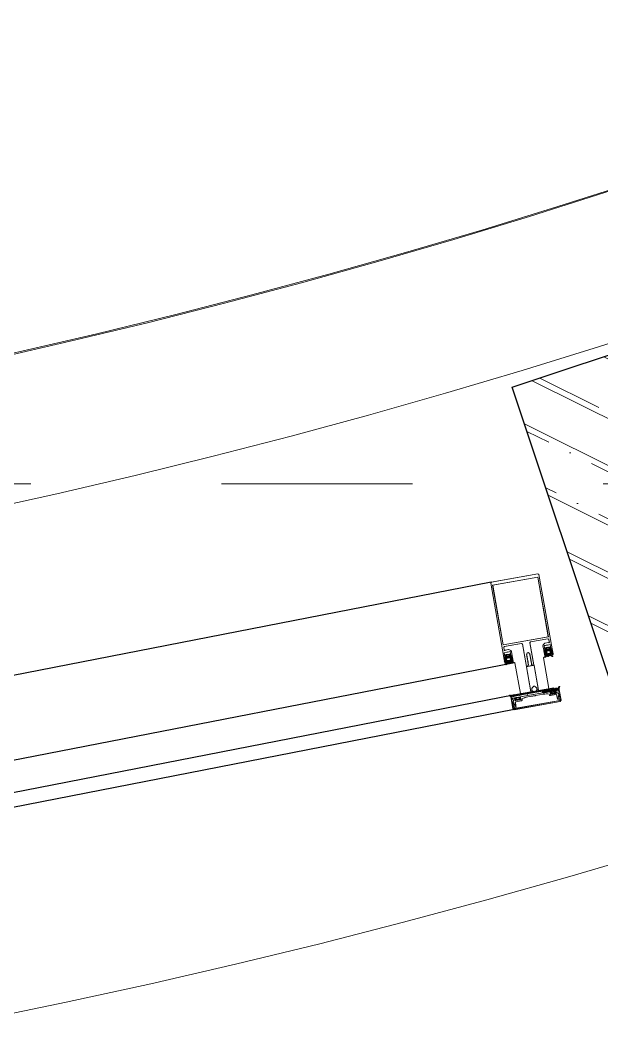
# Model space of a CAD drawing. Header units: millimetres. Extents: x -13407 to 95998, y -2719 to 109387.
# Drawn here: x 16673 to 17434, y 50562 to 51895 of the extents above; entities that cross this region are included whole.
import ezdxf

# ---------------------------------------------------------------- set-up
doc = ezdxf.new("R2010")
doc.units = ezdxf.units.MM
doc.linetypes.add('CENTER', pattern=[2, 1.25, -0.25, 0.25, -0.25])
for name, color, linetype, lineweight in [('АР_Колонны', 5, 'Continuous', 30), ('АР_Колонны Штрих', 250, 'Continuous', 5), ('АР_Оси', 193, 'Continuous', 9), ('АР_Перегородки витражные', 152, 'Continuous', 13), ('АР_Подоконники', 163, 'Continuous', 9), ('АР_Размеры', 175, 'Continuous', 9), ('АР_Сущ Несущая стена', 202, 'Continuous', 30)]:
    doc.layers.add(name, color=color, linetype=linetype, lineweight=lineweight)
doc.layers.get('АР_Размеры').off()
pattern_1 = [(335.76716334, (-69115.3163, 318510.941), (0.651582564, 1.447617495), []), (65.76716334, (-69115.3163, 318510.941), (-1.447617495, 0.651582564), [])]
pattern_2 = [(56.05056814, (-325621.266, -14412.0042), (-1.316880117, 0.886556827), []), (146.05056814, (-325621.266, -14412.0042), (-0.886556827, -1.316880117), [])]

# ---------------------------------------------------------------- blocks, each defined once
blk = doc.blocks.new('A$C22cfc1ba')
at = {"layer": 'АР_Колонны Штрих', "ltscale": 100}
h = blk.add_hatch(dxfattribs=at)
h.set_pattern_fill('ANSI35', color=253, scale=500, angle=-71.5645)
h.set_pattern_definition([(333.435457, (-261452.6, 921029.75), (55.900708, 111.803895), []), (333.435457, (-261424.65, 920945.9), (55.900708, 111.803895), [156.25, -31.25, 0, -31.25])])
h.paths.add_polyline_path([(3503.1, 104.8), (3376.6, 484.3), (2997.1, 357.8), (3123.6, -21.7)])
at = {"layer": 'АР_Колонны', "color": 253, "ltscale": 100}
blk.add_lwpolyline([(3376.6, 484.3), (3503.1, 104.8), (3123.6, -21.7), (2997.1, 357.8)], close=True, dxfattribs=at)
blk = doc.blocks.new('стойка витр.')
h = blk.add_hatch()
h.set_pattern_fill('ANSI37', color=253, scale=0.5, angle=-69.2328)
h.set_pattern_definition(pattern_1)
edge = h.paths.add_edge_path()
edge.add_line((-22.7, 14.1), (-23, 15))
edge.add_arc((-23.4, 14.9), 0.427, 20.7605, 72.3)
edge.add_arc((-23.2, 15.7), 0.427, 110.764, 252.288, ccw=False)
edge.add_line((-23.3, 16.1), (-22.3, 16.5))
edge.add_arc((-22.2, 16.3), 0.183, 20.749, 110.7854, ccw=False)
edge.add_line((-22.1, 16.4), (-22, 16.3))
edge.add_arc((-21.9, 16.3), 0.183, 200.7666, 335.778)
edge.add_line((-21.7, 16.3), (-21.1, 17.8))
edge.add_arc((-21.7, 18), 0.637, 344.3928, 381.7249)
edge.add_line((-21.1, 18.2), (-22.6, 22.1))
edge.add_arc((-23.2, 21.9), 0.637, 19.8094, 57.1415)
edge.add_line((-22.8, 22.4), (-24.3, 23.1))
edge.add_arc((-24.4, 23), 0.183, 65.7564, 200.7677)
edge.add_line((-24.5, 22.9), (-24.5, 22.8))
edge.add_arc((-24.7, 22.7), 0.183, -69.251, 20.7854, ccw=False)
edge.add_line((-24.6, 22.6), (-25.6, 22.2))
edge.add_arc((-25.8, 22.6), 0.427, 149.2464, 290.7703, ccw=False)
edge.add_arc((-26.5, 23), 0.427, 329.2344, 380.7738)
edge.add_line((-26.1, 23.2), (-26.5, 24.2))
edge.add_arc((-26.7, 24.1), 0.183, 20.749, 110.7854)
edge.add_line((-26.7, 24.3), (-33.5, 21.7))
edge.add_arc((-33.4, 21.4), 0.306, 107.612, 200.6883)
edge.add_line((-33.7, 21.3), (-33.4, 20.7))
edge.add_arc((-33.1, 20.8), 0.304, 200.7453, 225.8124)
edge.add_line((-33.3, 20.5), (-31.8, 18.9))
edge.add_arc((-32, 18.7), 0.305, -108.8628, 45.7814, ccw=False)
edge.add_arc((-28.7, 27.8), 9.95, 231.9543, 250.0412, ccw=False)
edge.add_arc((-35.1, 19.6), 0.4, 42.3093, 119.225)
edge.add_arc((-34.9, 19.6), 0.602, 134.395, 228.6478)
edge.add_arc((-28.5, 27.8), 11, 232.0873, 240.8889)
edge.add_arc((-36.9, 12.9), 6.09, 40.7589, 60.6144, ccw=False)
edge.add_arc((-32.5, 16.6), 0.305, -34.8959, 41.6027, ccw=False)
edge.add_line((-32.3, 16.5), (-32.8, 15.8))
edge.add_arc((-32.5, 15.6), 0.305, 145.1101, 256.4243)
edge.add_line((-32.6, 15.3), (-31.7, 15.1))
edge.add_arc((-31.8, 14.8), 0.305, -34.8899, 76.4243, ccw=False)
edge.add_line((-31.5, 14.6), (-32.1, 13.9))
edge.add_arc((-31.8, 13.7), 0.305, 145.1101, 256.4243)
edge.add_line((-31.9, 13.4), (-31, 13.2))
edge.add_arc((-31.1, 12.9), 0.305, -24.2247, 76.4204, ccw=False)
edge.add_line((-30.8, 12.8), (-31.6, 11.1))
edge.add_arc((-31.3, 11), 0.305, 155.7711, 290.7403)
edge.add_line((-31.2, 10.7), (-22.8, 13.9))
edge.add_arc((-22.9, 14.1), 0.183, 290.749, 380.749)
edge = h.paths.add_edge_path(flags=16)
edge.add_line((-23.1, 21), (-22.2, 18.6))
edge.add_arc((-22.7, 18.4), 0.541, -69.2328, 20.7672, ccw=False)
edge.add_line((-22.5, 17.9), (-23.4, 17.6))
edge.add_arc((-23.6, 18.1), 0.541, 200.7672, 290.7672, ccw=False)
edge.add_line((-24.1, 17.9), (-25, 20.3))
edge.add_arc((-24.5, 20.5), 0.541, 110.7672, 200.7672, ccw=False)
edge.add_line((-24.7, 21), (-23.8, 21.4))
edge.add_arc((-23.6, 20.8), 0.541, 20.7672, 110.7672, ccw=False)
edge = h.paths.add_edge_path(flags=16)
edge.add_line((-26.9, 20.3), (-25.5, 16.7))
edge.add_arc((-26, 16.5), 0.541, -69.2328, 20.7672, ccw=False)
edge.add_line((-25.8, 16), (-28.2, 15.1))
edge.add_arc((-28.4, 15.6), 0.541, 200.7672, 290.7672, ccw=False)
edge.add_line((-28.9, 15.4), (-30.3, 19))
edge.add_arc((-29.8, 19.2), 0.541, 110.7672, 200.7672, ccw=False)
edge.add_line((-30, 19.7), (-27.5, 20.6))
edge.add_arc((-27.4, 20.1), 0.541, 20.7672, 110.7672, ccw=False)
h = blk.add_hatch()
h.set_pattern_fill('ANSI37', color=253, scale=0.5, angle=-69.2328)
h.set_pattern_definition(pattern_1)
edge = h.paths.add_edge_path()
edge.add_line((-7.6, -25.6), (-7.3, -26.5))
edge.add_arc((-7.7, -26.7), 0.427, -30.7656, 20.7738, ccw=False)
edge.add_arc((-6.9, -27.1), 0.427, 149.2464, 290.7703)
edge.add_line((-6.8, -27.5), (-5.8, -27.1))
edge.add_arc((-5.8, -27), 0.183, 290.749, 380.7854)
edge.add_line((-5.7, -26.9), (-5.7, -26.8))
edge.add_arc((-5.5, -26.7), 0.183, 65.7564, 200.7677, ccw=False)
edge.add_line((-5.5, -26.5), (-4, -27.3))
edge.add_arc((-4.3, -27.8), 0.637, 19.8094, 57.1415, ccw=False)
edge.add_line((-3.7, -27.6), (-2.3, -31.5))
edge.add_arc((-2.9, -31.7), 0.637, -15.6072, 21.7249, ccw=False)
edge.add_line((-2.2, -31.9), (-2.8, -33.4))
edge.add_arc((-3, -33.4), 0.183, 200.7666, 335.778, ccw=False)
edge.add_line((-3.2, -33.4), (-3.2, -33.3))
edge.add_arc((-3.4, -33.4), 0.183, 20.749, 110.7854)
edge.add_line((-3.5, -33.2), (-4.5, -33.6))
edge.add_arc((-4.3, -34), 0.427, 110.764, 252.288)
edge.add_arc((-4.6, -34.8), 0.427, 20.7605, 72.3, ccw=False)
edge.add_line((-4.2, -34.6), (-3.8, -35.7))
edge.add_arc((-4, -35.7), 0.183, -69.251, 20.7854, ccw=False)
edge.add_line((-3.9, -35.9), (-10.6, -38.5))
edge.add_arc((-10.8, -38.2), 0.306, 200.846, 293.9223, ccw=False)
edge.add_line((-11, -38.3), (-11.3, -37.6))
edge.add_arc((-11, -37.5), 0.304, 175.722, 200.789, ccw=False)
edge.add_line((-11.3, -37.5), (-11.3, -35.2))
edge.add_arc((-11.6, -35.2), 0.305, 355.7529, 510.3972)
edge.add_arc((-3.1, -39.8), 9.95, 151.4932, 169.58)
edge.add_arc((-13.3, -38), 0.4, 282.3093, 359.225, ccw=False)
edge.add_arc((-13.2, -37.8), 0.602, 172.8865, 267.1393, ccw=False)
edge.add_arc((-2.9, -39.7), 11, 160.6454, 169.447, ccw=False)
edge.add_arc((-19.1, -34.1), 6.09, 340.92, 360.7754)
edge.add_arc((-13.3, -34), 0.305, 359.9316, 436.4302)
edge.add_line((-13.2, -33.7), (-14.1, -33.5))
edge.add_arc((-14, -33.2), 0.305, 145.1101, 256.4243, ccw=False)
edge.add_line((-14.3, -33), (-13.7, -32.3))
edge.add_arc((-14, -32.2), 0.305, 325.1101, 436.4243)
edge.add_line((-13.9, -31.9), (-14.8, -31.7))
edge.add_arc((-14.7, -31.4), 0.305, 145.1101, 256.4243, ccw=False)
edge.add_line((-15, -31.2), (-14.4, -30.5))
edge.add_arc((-14.7, -30.3), 0.305, 325.1139, 425.759)
edge.add_line((-14.6, -30), (-16.3, -29.3))
edge.add_arc((-16.2, -29), 0.305, 110.794, 245.7633, ccw=False)
edge.add_line((-16.3, -28.7), (-7.9, -25.5))
edge.add_arc((-7.8, -25.7), 0.183, 20.7854, 110.7854, ccw=False)
edge = h.paths.add_edge_path(flags=16)
edge.add_line((-3.3, -31.1), (-4.3, -28.7))
edge.add_arc((-4.8, -28.9), 0.541, 20.7672, 110.7672)
edge.add_line((-5, -28.3), (-5.9, -28.7))
edge.add_arc((-5.7, -29.2), 0.541, 110.7672, 200.7672)
edge.add_line((-6.2, -29.4), (-5.3, -31.8))
edge.add_arc((-4.8, -31.6), 0.541, 200.7672, 290.7672)
edge.add_line((-4.6, -32.1), (-3.7, -31.8))
edge.add_arc((-3.9, -31.3), 0.541, 290.7672, 380.7672)
edge = h.paths.add_edge_path(flags=16)
edge.add_line((-6.7, -33), (-8, -29.4))
edge.add_arc((-8.5, -29.6), 0.541, 20.7672, 110.7672)
edge.add_line((-8.7, -29.1), (-11.1, -30))
edge.add_arc((-10.9, -30.5), 0.541, 110.7672, 200.7672)
edge.add_line((-11.4, -30.7), (-10.1, -34.3))
edge.add_arc((-9.6, -34.1), 0.541, 200.7672, 290.7672)
edge.add_line((-9.4, -34.6), (-7, -33.7))
edge.add_arc((-7.2, -33.2), 0.541, 290.7672, 380.7672)
h = blk.add_hatch()
h.set_pattern_fill('ANSI37', color=253, scale=0.5, angle=-69.2328)
h.set_pattern_definition([(335.76716334, (-69115.9168, 318510.7132), (0.651582564, 1.447617495), []), (65.76716334, (-69115.9168, 318510.7132), (-1.447617495, 0.651582564), [])])
edge = h.paths.add_edge_path()
edge.add_arc((-61.4, -46.2), 0.549, 155.7657, 200.7672)
edge.add_line((-61.9, -46), (-61.2, -44.4))
edge.add_arc((-61, -44.5), 0.183, 20.7672, 155.7657)
edge.add_line((-60.9, -44.4), (-60.8, -44.6))
edge.add_arc((-60.6, -44.6), 0.183, 200.7672, 290.7672)
edge.add_line((-60.6, -44.7), (-59.4, -44.3))
edge.add_arc((-59.6, -43.9), 0.427, -69.2328, 72.2936)
edge.add_arc((-59.3, -43.1), 0.427, 200.7672, 252.2936)
edge.add_line((-59.7, -43.2), (-63, -34.5))
edge.add_arc((-62.7, -34.4), 0.305, 110.7672, 200.7672)
edge.add_line((-62.8, -34.1), (-60.6, -33.3))
edge.add_arc((-60.4, -33.6), 0.304, 76.4029, 110.7672)
edge.add_line((-60.4, -33.3), (-60.1, -33.6))
edge.add_arc((-108.2, -55.9), 53, 16.7114, 24.8229)
edge.add_line((-57.4, -40.6), (-57.9, -41.3))
edge.add_arc((-57.7, -41.5), 0.305, 145.1109, 256.4234)
edge.add_line((-57.7, -41.8), (-56.9, -42))
edge.add_arc((-57, -42.3), 0.305, -34.8891, 76.4234)
edge.add_line((-56.7, -42.5), (-57.2, -43.3))
edge.add_arc((-56.9, -43.5), 0.305, 145.1109, 256.4234)
edge.add_line((-57, -43.8), (-56.1, -44))
edge.add_arc((-56.2, -44.3), 0.305, -34.8891, 76.4234)
edge.add_line((-56, -44.4), (-56.5, -45.1))
edge.add_arc((-56.2, -45.3), 0.305, 145.1109, 256.4234)
edge.add_line((-56.3, -45.6), (-55.4, -45.8))
edge.add_arc((-55.5, -46.1), 0.305, -34.8891, 76.4234)
edge.add_line((-55.3, -46.3), (-55.8, -47))
edge.add_arc((-55.5, -47.2), 0.305, 145.1109, 256.4234)
edge.add_line((-55.6, -47.5), (-54.7, -47.8))
edge.add_arc((-54.8, -48.1), 0.305, -34.8891, 76.4234)
edge.add_line((-54.5, -48.3), (-55, -49))
edge.add_arc((-54.8, -49.1), 0.305, 145.1109, 256.4234)
edge.add_line((-54.8, -49.4), (-54, -49.6))
edge.add_arc((-54.1, -49.9), 0.305, -34.8891, 76.4234)
edge.add_line((-53.8, -50.1), (-54.3, -50.8))
edge.add_arc((-54.1, -51), 0.305, 145.1109, 256.4234)
edge.add_line((-54.1, -51.3), (-53.3, -51.5))
edge.add_arc((-53.4, -51.8), 0.305, -43.6751, 76.4279)
edge.add_line((-53.1, -52), (-53.8, -52.6))
edge.add_arc((-53.6, -52.8), 0.305, 136.3286, 262.7471)
edge.add_arc((-54.6, -61.1), 7.99, 59.586, 82.7471)
edge.add_arc((-50.7, -54.4), 0.305, 253.291, 419.586)
edge.add_arc((-52.6, -60.5), 6.03, 73.291, 110.7672)
edge.add_line((-54.7, -54.9), (-54.8, -54.9))
edge.add_arc((-55, -54.5), 0.427, 200.7672, 290.7672)
edge.add_line((-55.4, -54.7), (-56.7, -51.1))
edge.add_arc((-56.3, -51), 0.427, 149.2366, 200.7672)
edge.add_arc((-57, -50.5), 0.427, -30.7634, 40.0143)
edge.add_arc((-57, -50.5), 0.427, 40.0005, 110.7672)
edge.add_line((-57.2, -50.1), (-58.3, -50.6))
edge.add_arc((-58.3, -50.7), 0.183, 110.7672, 200.7672)
edge.add_line((-58.4, -50.8), (-58.4, -51))
edge.add_arc((-58.5, -51.1), 0.183, 245.7686, 380.7672)
edge.add_line((-58.6, -51.3), (-60.2, -50.6))
edge.add_arc((-60, -50.1), 0.549, 200.7672, 245.7686)
edge.add_line((-60.5, -50.3), (-61.9, -46.4))
edge = h.paths.add_edge_path(flags=16)
edge.add_arc((-59.4, -49), 0.541, 200.7672, 290.7672)
edge.add_line((-60.8, -46.8), (-59.9, -49.2))
edge.add_arc((-60.3, -46.6), 0.541, 110.7672, 200.7672)
edge.add_line((-59.3, -45.7), (-60.5, -46.1))
edge.add_arc((-59.1, -46.2), 0.541, 20.7672, 110.7672)
edge.add_line((-57.7, -48.4), (-58.6, -46))
edge.add_arc((-58.2, -48.6), 0.541, -69.2328, 20.7672)
edge.add_line((-59.2, -49.5), (-58, -49.1))
at = {"color": 253, "lineweight": 0, "ltscale": 100, "transparency": 33554687}
for points in [[(65.9, 59.3), (-26.6, 24.2), (-25.9, 22.2), (-25.3, 22), (-24.8, 22.1), (-25.2, 23.2), (-20.5, 24.9), (-19.2, 21.4), (-18.8, 21.3), (-19, 20.8), (-17.7, 17.4), (-22.4, 15.6), (-22.7, 16.5), (-23.2, 16.4), (-23.4, 15.7), (-22.8, 13.9), (-17.2, 16), (-16.2, 17), (-15.5, 19.8), (-15.4, 20.1), (-17, 24.3), (-17.4, 24.6), (-17.5, 25.4), (-13.7, 26.9), (-12.5, 26.3), (-4.3, 4.8), (-4.9, 3.6), (-32.7, -7), (-32.8, -7.4), (-32.4, -8.4), (-31.1, -9.1), (-30.3, -8.8), (-29.8, -9.1), (-28.6, -8.7), (-28.6, -8.2), (-28.2, -8.5), (-27, -8.1), (-26.9, -7.5), (-26.5, -7.9), (-25.3, -7.5), (-25.3, -6.9), (-24.8, -7.2), (-23.6, -6.8), (-23.6, -6.3), (-23.1, -6.6), (-21.9, -6.2), (-21.9, -5.6), (-21.5, -6), (-20.3, -5.6), (-20.2, -5), (-19.8, -5.3), (-18.6, -4.9), (-18.4, -4.3), (-18, -4.7), (-17.4, -4.4), (-15.1, -4.8), (-14.5, -6.4), (-15.8, -7.9), (-15.9, -8.7), (-16.3, -8.3), (-17.4, -8.8), (-17.6, -9.3), (-18, -9), (-19.1, -9.4), (-19.3, -10), (-19.7, -9.6), (-20.8, -10.1), (-20.9, -10.6), (-21.4, -10.3), (-22.5, -10.7), (-22.6, -11.2), (-23, -10.9), (-24.3, -11.3), (-24.3, -11.9), (-24.7, -11.5), (-25.8, -12), (-26, -12.5), (-26.4, -12.2), (-27.6, -12.6), (-27.6, -13.1), (-28.1, -12.8), (-29.3, -13.3), (-29.3, -13.8), (-29.9, -15.1), (-29.5, -16.2), (-29.1, -16.3), (-1.3, -5.8), (-0.1, -6.4), (8.1, -27.9), (7.6, -29.2), (3.8, -30.6), (3.2, -29.8), (3.4, -29.5), (1.7, -25.2), (1.6, -25.1), (-0.9, -23.4), (-2.3, -23.3), (-7.8, -25.4), (-7.2, -27.2), (-6.5, -27.6), (-6, -27.4), (-6.4, -26.4), (-1.7, -24.6), (-0.4, -28.2), (0, -28.3), (-0.2, -28.7), (1.1, -32.2), (-3.6, -33.9), (-3.9, -33), (-4.4, -33.2), (-4.6, -33.8), (-4, -35.7), (88.6, -0.5), (89.2, 0.7), (67.2, 58.7)], [(63.8, 56.3), (85.1, 0.2), (10.6, -28), (-10.6, 28)], [(-68.6, -58.5), (-90.2, -1.6), (-90, -1.3), (-89, -0.9), (-88.6, -1), (-87.7, -3.3), (-87.4, -3.4), (-86.7, -3.2), (-86.4, -2.8), (-87.3, -0.5), (-87.2, -0.2), (-82, 1.7), (-80.5, 1.3), (-79.7, 1.5), (-77.3, 4.2), (-77.8, 4.8), (-90.5, 0), (-91.4, -2), (-69.8, -59.1), (-67.8, -59.9), (-55.1, -55.1), (-55.2, -54.3), (-58.7, -53.8), (-59.5, -54.2), (-60.2, -55.7), (-65.4, -57.6), (-65.7, -57.4), (-66.6, -55.1), (-67, -55), (-67.7, -55.3), (-67.9, -55.6), (-67, -57.9), (-67.2, -58.3), (-68.2, -58.7)]]:
    blk.add_lwpolyline(points, close=True, dxfattribs=at)
for points in [[(-22.7, 14.1), (-23, 15, 0.228752), (-23.3, 15.3, -0.710164), (-23.3, 16.1), (-22.3, 16.5, -0.4144), (-22.1, 16.4), (-22, 16.3, 0.66825), (-21.7, 16.3), (-21.1, 17.8, 0.164348), (-21.1, 18.2), (-22.6, 22.1, 0.164348), (-22.8, 22.4), (-24.3, 23.1, 0.66825), (-24.5, 22.9), (-24.5, 22.8, -0.4144), (-24.6, 22.6), (-25.6, 22.2, -0.710164), (-26.1, 22.8, 0.228752), (-26.1, 23.2), (-26.5, 24.2, 0.4144), (-26.7, 24.3), (-33.5, 21.7, 0.430028), (-33.7, 21.3), (-33.4, 20.7, 0.109814), (-33.3, 20.5), (-31.8, 18.9, -0.800036), (-32.1, 18.4, -0.079083), (-34.8, 19.9, 0.348803), (-35.3, 20, 0.436125), (-35.3, 19.1, 0.038423), (-33.9, 18.2, -0.086853), (-32.3, 16.9, -0.346763), (-32.3, 16.5), (-32.8, 15.8, 0.527877), (-32.6, 15.3), (-31.7, 15.1, -0.527877), (-31.5, 14.6), (-32.1, 13.9, 0.527877), (-31.9, 13.4), (-31, 13.2, -0.469739), (-30.8, 12.8), (-31.6, 11.1, 0.667984), (-31.2, 10.7), (-22.8, 13.9, 0.414214)], [(-73.6, -6.3), (-74.2, -6), (-74.8, -6.2), (-74.4, -7.2), (-76.6, -8, -0.414362), (-77, -7.8), (-79.3, -1.5, -0.414326), (-78.7, -0.2), (-77.3, 0.4), (-76.9, -0.7), (-76.3, -0.4), (-76.1, 0.3), (-77.3, 3.5, 0.551224), (-77.8, 3.6), (-79.9, 1.3, -0.267349), (-80.9, 1.1), (-82.1, 1.4, 0.249629), (-82.6, 1.3), (-86.2, -1.9, 0.827043), (-85.6, -2.8), (-82.1, -1.5, -0.414326), (-80.8, -2.1), (-78.1, -9.1, 0.414326), (-76.8, -9.7), (-75.7, -9.2, -0.082799), (-71.8, -16.3), (-68.3, -25.6), (-67.9, -25.7), (-68.1, -26.1), (-64.6, -35.3, -0.082799), (-62.8, -43.1), (-63.9, -43.6, 0.414326), (-64.5, -44.9), (-61.9, -51.9, -0.414326), (-62.5, -53.2), (-66, -54.5, 0.827043), (-65.8, -55.6), (-61, -55.6, 0.249629), (-60.6, -55.4), (-59.9, -54.3, -0.267349), (-59, -53.9), (-55.9, -54.2, 0.551224), (-55.6, -53.7), (-56.8, -50.5), (-57.5, -50.1), (-58, -50.4), (-57.6, -51.4), (-59.1, -52, -0.414326), (-60.5, -51.4), (-62.8, -45.1, -0.414362), (-62.7, -44.7), (-60.5, -43.9), (-60.1, -44.8), (-59.6, -44.6), (-59.3, -43.9)], [(-74.1, 3.3, 0.57795), (-74.3, 3.8), (-75.2, 3.8, -0.615334), (-75.4, 4.3, 0.101403), (-73.8, 7.1, 0.887085), (-74.4, 7.4, -0.164997), (-77.4, 4.9), (-77.5, 4.9, 0.414304), (-77.7, 4.3), (-76.4, 0.8, 0.228696), (-76.1, 0.5, -0.319049), (-75.8, 0.1, -0.319002), (-76.1, -0.3), (-77.2, -0.7, -0.4144), (-77.5, -0.6), (-77.6, -0.4, 0.668339), (-77.9, -0.4), (-78.6, -1.9, 0.198883), (-78.6, -2.4), (-77.2, -6.2, 0.198883), (-76.9, -6.5), (-75.3, -7.3, 0.668339), (-75.1, -7), (-75.1, -6.8, -0.4144), (-75, -6.6), (-73.9, -6.1, -0.710202), (-73.4, -6.7, 0.228696), (-73.4, -7.1), (-70.1, -15.8, 0.414362), (-69.7, -16), (-67.4, -15.1, 0.151171), (-67.3, -15), (-67.3, -14.6, 0.035408), (-69.9, -7.6), (-70.8, -7.4, -0.527868), (-71, -6.9), (-70.5, -6.2, 0.527868), (-70.6, -5.7), (-71.5, -5.4, -0.527868), (-71.7, -4.9), (-71.2, -4.2, 0.527868), (-71.4, -3.7), (-72.3, -3.5, -0.527868), (-72.4, -3.1), (-71.9, -2.4, 0.527868), (-72.1, -1.9), (-73, -1.7, -0.527868), (-73.1, -1.2), (-72.7, -0.4, 0.527868), (-72.8, 0.1), (-73.7, 0.3, -0.527868), (-73.9, 0.8), (-73.4, 1.5, 0.527868), (-73.5, 1.9), (-74.4, 2.1, -0.527868), (-74.6, 2.6)], [(-32.4, -8.4), (-32.8, -7.4, 0.523933), (-33.2, -7.2), (-64.2, -18.9, 0.414326), (-64.5, -19.6), (-64.1, -20.9, 0.410627), (-63.4, -21.2), (-62.7, -21, 0.492552), (-62.6, -20.7), (-62.8, -20.2, -0.441111), (-62.6, -19.9), (-60.8, -19.3, -0.208057), (-59.9, -19.4, -0.000016), (-56.9, -20.8, -0.439819), (-56.4, -22.2, -0.000016), (-57.7, -25.2, -0.208057), (-58.3, -25.9), (-60.1, -26.6, -0.441111), (-60.4, -26.5), (-60.6, -26, 0.492552), (-60.9, -25.9), (-61.5, -26.1, 0.410627), (-61.8, -26.8), (-61.3, -28.1, 0.414326), (-60.6, -28.4), (-29.6, -16.6, 0.523933), (-29.5, -16.2), (-29.8, -15.2)], [(-7.6, -25.6), (-7.3, -26.5, -0.228752), (-7.3, -26.9, 0.710164), (-6.8, -27.5), (-5.8, -27.1, 0.4144), (-5.7, -26.9), (-5.7, -26.8, -0.66825), (-5.5, -26.5), (-4, -27.3, -0.164348), (-3.7, -27.6), (-2.3, -31.5, -0.164348), (-2.2, -31.9), (-2.8, -33.4, -0.66825), (-3.2, -33.4), (-3.2, -33.3, 0.4144), (-3.5, -33.2), (-4.5, -33.6, 0.710164), (-4.5, -34.4, -0.228752), (-4.2, -34.6), (-3.8, -35.7, -0.4144), (-3.9, -35.9), (-10.6, -38.5, -0.430028), (-11, -38.3), (-11.3, -37.6, -0.109814), (-11.3, -37.5), (-11.3, -35.2, 0.800036), (-11.8, -35.1, 0.079083), (-12.9, -38, -0.348803), (-13.2, -38.4, -0.436125), (-13.8, -37.7, -0.038423), (-13.3, -36.1, 0.086853), (-13, -34, 0.346763), (-13.2, -33.7), (-14.1, -33.5, -0.527877), (-14.3, -33), (-13.7, -32.3, 0.527877), (-13.9, -31.9), (-14.8, -31.7, -0.527877), (-15, -31.2), (-14.4, -30.5, 0.469739), (-14.6, -30), (-16.3, -29.3, -0.667984), (-16.3, -28.7), (-7.9, -25.5, -0.414214)], [(-53.3, -51.5, -0.57795), (-53.1, -52), (-53.8, -52.6, 0.615334), (-53.6, -53.1, -0.101403), (-50.6, -54.2, -0.887085), (-50.8, -54.7, 0.164997), (-54.7, -54.9), (-54.8, -54.9, -0.414304), (-55.4, -54.7), (-56.7, -51.1, -0.228696), (-56.7, -50.8, 0.319049), (-56.7, -50.3, 0.319002), (-57.2, -50.1), (-58.3, -50.6, 0.4144), (-58.4, -50.8), (-58.4, -51, -0.668339), (-58.6, -51.3), (-60.2, -50.6, -0.198883), (-60.5, -50.3), (-61.9, -46.4, -0.198883), (-61.9, -46), (-61.2, -44.4, -0.668339), (-60.9, -44.4), (-60.8, -44.6, 0.4144), (-60.6, -44.7), (-59.4, -44.3, 0.710202), (-59.4, -43.5, -0.228696), (-59.7, -43.2), (-63, -34.5, -0.414362), (-62.8, -34.1), (-60.6, -33.3, -0.151171), (-60.4, -33.3), (-60.1, -33.6, -0.035408), (-57.4, -40.6), (-57.9, -41.3, 0.527868), (-57.7, -41.8), (-56.9, -42, -0.527868), (-56.7, -42.5), (-57.2, -43.3, 0.527868), (-57, -43.8), (-56.1, -44, -0.527868), (-56, -44.4), (-56.5, -45.1, 0.527868), (-56.3, -45.6), (-55.4, -45.8, -0.527868), (-55.3, -46.3), (-55.8, -47, 0.527868), (-55.6, -47.5), (-54.7, -47.8, -0.527868), (-54.5, -48.3), (-55, -49, 0.527868), (-54.8, -49.4), (-54, -49.6, -0.527868), (-53.8, -50.1), (-54.3, -50.8, 0.527868), (-54.1, -51.3)]]:
    blk.add_lwpolyline(points, format="xyb", close=True, dxfattribs=at)
at = {"color": 253}
for points in [[(-26.9, 20.3), (-25.5, 16.7, -0.414214), (-25.8, 16), (-28.2, 15.1, -0.414214), (-28.9, 15.4), (-30.3, 19, -0.414214), (-30, 19.7), (-27.5, 20.6, -0.414214)], [(-23.1, 21), (-22.2, 18.6, -0.414214), (-22.5, 17.9), (-23.4, 17.6, -0.414214), (-24.1, 17.9), (-25, 20.3, -0.414214), (-24.7, 21), (-23.8, 21.4, -0.414214)], [(-75.3, -1.9), (-74.4, -4.3, -0.414214), (-74.7, -5), (-75.9, -5.4, -0.414214), (-76.6, -5.1), (-77.5, -2.7, -0.414214), (-77.2, -2), (-76, -1.6, -0.414214)], [(-6.7, -33), (-8, -29.4, 0.414214), (-8.7, -29.1), (-11.1, -30, 0.414214), (-11.4, -30.7), (-10.1, -34.3, 0.414214), (-9.4, -34.6), (-7, -33.7, 0.414214)], [(-3.3, -31.1), (-4.3, -28.7, 0.414214), (-5, -28.3), (-5.9, -28.7, 0.414214), (-6.2, -29.4), (-5.3, -31.8, 0.414214), (-4.6, -32.1), (-3.7, -31.8, 0.414214)], [(-57.7, -48.4), (-58.6, -46, 0.414214), (-59.3, -45.7), (-60.5, -46.1, 0.414214), (-60.8, -46.8), (-59.9, -49.2, 0.414214), (-59.2, -49.5), (-58, -49.1, 0.414214)]]:
    blk.add_lwpolyline(points, format="xyb", close=True, dxfattribs=at)
at = {"color": 253, "lineweight": 0, "ltscale": 100, "transparency": 33554687}
for points in [[(-26.7, 24.3), (-26.7, 24.3)], [(-22.8, 13.9), (-22.8, 13.9)], [(-72, 0.1), (-72.9, -0.3)], [(-69.8, -5.6), (-69.2, -5.9), (-30.9, 8.6), (-30.6, 9.2), (-31.2, 10.7)], [(-56.1, -42), (-55.8, -41.4), (-17.5, -26.8), (-16.8, -27.1), (-16.3, -28.6)]]:
    blk.add_lwpolyline(points, dxfattribs=at)
at = {"color": 253}
blk.add_lwpolyline([(-72.9, -0.3), (-54.8, -48), (-53.9, -47.7), (-72, 0.1)], close=True, dxfattribs=at)
at = {"color": 253, "lineweight": 0, "ltscale": 100, "transparency": 33554687}
blk.add_arc((-33.4, 21.4), 0.305, 110.7562, 200.7779, dxfattribs=at)
blk = doc.blocks.new('A$Cae753e6d')
h = blk.add_hatch()
h.set_pattern_fill('ANSI37', color=253, scale=0.5, angle=11.0506)
h.set_pattern_definition(pattern_2)
edge = h.paths.add_edge_path()
edge.add_line((9.4, -56.6), (10.4, -56.5))
edge.add_arc((10.4, -56.9), 0.427, 49.5178, 101.0572, ccw=False)
edge.add_arc((11, -56.2), 0.427, 229.5298, 371.0538)
edge.add_line((11.4, -56.2), (11.2, -55.1))
edge.add_arc((11, -55.1), 0.183, 11.0324, 101.0688)
edge.add_line((11, -54.9), (10.9, -55))
edge.add_arc((10.8, -54.8), 0.183, 146.0398, 281.0511, ccw=False)
edge.add_line((10.7, -54.7), (11.7, -53.4))
edge.add_arc((12.1, -53.8), 0.637, 100.0929, 137.4249, ccw=False)
edge.add_line((12, -53.2), (16.1, -52.4))
edge.add_arc((16.2, -53), 0.637, 64.6762, 102.0083, ccw=False)
edge.add_line((16.5, -52.4), (17.9, -53.3))
edge.add_arc((17.8, -53.4), 0.183, -78.95, 56.0614, ccw=False)
edge.add_line((17.8, -53.6), (17.7, -53.6))
edge.add_arc((17.8, -53.8), 0.183, 101.0324, 191.0688)
edge.add_line((17.6, -53.8), (17.8, -54.9))
edge.add_arc((18.2, -54.8), 0.427, 191.0474, 332.5714)
edge.add_arc((19, -55.2), 0.427, 101.0439, 152.5834, ccw=False)
edge.add_line((18.9, -54.8), (20, -54.6))
edge.add_arc((20, -54.8), 0.183, 11.0324, 101.0688, ccw=False)
edge.add_line((20.2, -54.7), (21.6, -61.8))
edge.add_arc((21.3, -61.9), 0.306, -78.8706, 14.2057, ccw=False)
edge.add_line((21.3, -62.2), (20.6, -62.3))
edge.add_arc((20.5, -62), 0.304, 256.0054, 281.0724, ccw=False)
edge.add_line((20.5, -62.3), (18.3, -61.9))
edge.add_arc((18.2, -62.2), 0.305, 76.0363, 230.6806)
edge.add_arc((24.2, -54.6), 9.95, 231.7766, 249.8634)
edge.add_arc((20.7, -64.3), 0.4, 2.5927, 79.5084, ccw=False)
edge.add_arc((20.5, -64.2), 0.602, 253.1699, 347.4227, ccw=False)
edge.add_arc((24.1, -54.4), 11, 240.9288, 249.7304, ccw=False)
edge.add_arc((15.8, -69.4), 6.09, 61.2034, 81.0588)
edge.add_arc((16.7, -63.7), 0.305, 80.215, 156.7136)
edge.add_line((16.4, -63.5), (16.1, -64.3))
edge.add_arc((15.8, -64.2), 0.305, 225.3935, 336.7077, ccw=False)
edge.add_line((15.6, -64.4), (15, -63.8))
edge.add_arc((14.8, -64), 0.305, 45.3935, 156.7077)
edge.add_line((14.5, -63.9), (14.2, -64.7))
edge.add_arc((13.9, -64.6), 0.305, 225.3935, 336.7077, ccw=False)
edge.add_line((13.7, -64.8), (13.1, -64.2))
edge.add_arc((12.8, -64.4), 0.305, 45.3973, 146.0424)
edge.add_line((12.6, -64.2), (11.6, -65.8))
edge.add_arc((11.3, -65.6), 0.305, 191.0774, 326.0467, ccw=False)
edge.add_line((11, -65.7), (9.3, -56.9))
edge.add_arc((9.5, -56.8), 0.183, 101.0688, 191.0688, ccw=False)
edge = h.paths.add_edge_path(flags=16)
edge.add_line((15.5, -53.4), (13, -53.8))
edge.add_arc((13.1, -54.4), 0.541, 101.0506, 191.0506)
edge.add_line((12.6, -54.5), (12.7, -55.5))
edge.add_arc((13.3, -55.4), 0.541, 191.0506, 281.0506)
edge.add_line((13.4, -55.9), (15.9, -55.4))
edge.add_arc((15.8, -54.9), 0.541, 281.0506, 371.0506)
edge.add_line((16.3, -54.8), (16.1, -53.8))
edge.add_arc((15.6, -53.9), 0.541, 11.0506, 101.0506)
edge = h.paths.add_edge_path(flags=16)
edge.add_line((16.8, -57), (13.1, -57.7))
edge.add_arc((13.2, -58.2), 0.541, 101.0506, 191.0506)
edge.add_line((12.7, -58.3), (13.2, -60.8))
edge.add_arc((13.7, -60.7), 0.541, 191.0506, 281.0506)
edge.add_line((13.8, -61.3), (17.5, -60.5))
edge.add_arc((17.4, -60), 0.541, 281.0506, 371.0506)
edge.add_line((17.9, -59.9), (17.5, -57.4))
edge.add_arc((16.9, -57.5), 0.541, 11.0506, 101.0506)
h = blk.add_hatch()
h.set_pattern_fill('ANSI37', color=253, scale=0.5, angle=11.0506)
h.set_pattern_definition(pattern_2)
edge = h.paths.add_edge_path()
edge.add_line((-32.3, -64.8), (-33.3, -65))
edge.add_arc((-33.2, -65.4), 0.427, 101.0439, 152.5834)
edge.add_arc((-33.9, -65), 0.427, 191.0474, 332.5714, ccw=False)
edge.add_line((-34.4, -65.1), (-34.6, -64))
edge.add_arc((-34.4, -64), 0.183, 101.0324, 191.0688, ccw=False)
edge.add_line((-34.4, -63.8), (-34.3, -63.8))
edge.add_arc((-34.3, -63.6), 0.183, 281.05, 416.0614)
edge.add_line((-34.2, -63.4), (-35.6, -62.6))
edge.add_arc((-35.9, -63.2), 0.637, 64.6762, 102.0083)
edge.add_line((-36, -62.6), (-40.1, -63.3))
edge.add_arc((-40, -64), 0.637, 100.0929, 137.4249)
edge.add_line((-40.5, -63.5), (-41.5, -64.9))
edge.add_arc((-41.3, -65), 0.183, 146.0398, 281.0511)
edge.add_line((-41.3, -65.1), (-41.2, -65.1))
edge.add_arc((-41.1, -65.3), 0.183, 11.0324, 101.0688, ccw=False)
edge.add_line((-40.9, -65.3), (-40.7, -66.3))
edge.add_arc((-41.1, -66.4), 0.427, -130.4702, 11.0538, ccw=False)
edge.add_arc((-41.7, -67.1), 0.427, 49.5178, 101.0572)
edge.add_line((-41.8, -66.6), (-42.9, -66.9))
edge.add_arc((-42.8, -67), 0.183, 101.0324, 191.0688)
edge.add_line((-43, -67.1), (-41.6, -74.1))
edge.add_arc((-41.3, -74.1), 0.306, 187.8954, 280.9717)
edge.add_line((-41.3, -74.4), (-40.5, -74.3))
edge.add_arc((-40.6, -74), 0.304, 281.0287, 306.0958)
edge.add_line((-40.4, -74.2), (-38.6, -73))
edge.add_arc((-38.4, -73.2), 0.305, -28.5794, 126.0648, ccw=False)
edge.add_arc((-46.8, -68.4), 9.95, 312.2377, 330.3246, ccw=False)
edge.add_arc((-39.9, -76.1), 0.4, 122.5927, 199.5084)
edge.add_arc((-39.7, -75.9), 0.602, 214.6784, 308.9312)
edge.add_arc((-46.8, -68.3), 11, 312.3708, 321.1723)
edge.add_arc((-33.5, -79), 6.09, 121.0423, 140.8978, ccw=False)
edge.add_arc((-36.4, -74), 0.305, 45.3875, 121.8861, ccw=False)
edge.add_line((-36.2, -73.8), (-35.6, -74.5))
edge.add_arc((-35.4, -74.2), 0.305, 225.3935, 336.7077)
edge.add_line((-35.1, -74.4), (-34.8, -73.5))
edge.add_arc((-34.5, -73.7), 0.305, 45.3935, 156.7077, ccw=False)
edge.add_line((-34.3, -73.4), (-33.7, -74.1))
edge.add_arc((-33.5, -73.9), 0.305, 225.3935, 336.7077)
edge.add_line((-33.2, -74), (-32.8, -73.2))
edge.add_arc((-32.6, -73.3), 0.305, 56.0587, 156.7038, ccw=False)
edge.add_line((-32.4, -73), (-30.8, -74.1))
edge.add_arc((-30.7, -73.8), 0.305, 236.0545, 371.0237)
edge.add_line((-30.4, -73.8), (-32.1, -64.9))
edge.add_arc((-32.3, -65), 0.183, 11.0324, 101.0324)
edge = h.paths.add_edge_path(flags=16)
edge.add_line((-39.2, -64), (-36.7, -63.5))
edge.add_arc((-36.6, -64.1), 0.541, 11.0506, 101.0506, ccw=False)
edge.add_line((-36, -64), (-35.8, -64.9))
edge.add_arc((-36.4, -65), 0.541, -78.9494, 11.0506, ccw=False)
edge.add_line((-36.3, -65.6), (-38.8, -66.1))
edge.add_arc((-38.9, -65.5), 0.541, 191.0506, 281.0506, ccw=False)
edge.add_line((-39.4, -65.6), (-39.6, -64.7))
edge.add_arc((-39.1, -64.6), 0.541, 101.0506, 191.0506, ccw=False)
edge = h.paths.add_edge_path(flags=16)
edge.add_line((-39.1, -67.9), (-35.4, -67.1))
edge.add_arc((-35.2, -67.7), 0.541, 11.0506, 101.0506, ccw=False)
edge.add_line((-34.7, -67.6), (-34.2, -70.1))
edge.add_arc((-34.8, -70.2), 0.541, -78.9494, 11.0506, ccw=False)
edge.add_line((-34.7, -70.7), (-38.4, -71.5))
edge.add_arc((-38.5, -70.9), 0.541, 191.0506, 281.0506, ccw=False)
edge.add_line((-39, -71), (-39.5, -68.5))
edge.add_arc((-39, -68.4), 0.541, 101.0506, 191.0506, ccw=False)
h = blk.add_hatch()
h.set_pattern_fill('ANSI37', color=253, scale=0.5, angle=11.0506)
h.set_pattern_definition([(56.05056814, (-325621.1429, -14412.6345), (-1.316880117, 0.886556827), []), (146.05056814, (-325621.1429, -14412.6345), (-0.886556827, -1.316880117), [])])
edge = h.paths.add_edge_path()
edge.add_arc((20.6, -113.2), 0.549, 236.0491, 281.0506)
edge.add_line((20.3, -113.6), (18.9, -112.6))
edge.add_arc((19, -112.5), 0.183, 101.0506, 236.0491)
edge.add_line((18.9, -112.3), (19.2, -112.3))
edge.add_arc((19.1, -112.1), 0.183, 281.0506, 371.0506)
edge.add_line((19.3, -112.1), (19.1, -110.9))
edge.add_arc((18.7, -110.9), 0.427, 11.0506, 152.577)
edge.add_arc((17.9, -110.5), 0.427, 281.0506, 332.577)
edge.add_line((18, -111), (8.8, -112.7))
edge.add_arc((8.8, -112.5), 0.305, 191.0506, 281.0506)
edge.add_line((8.5, -112.5), (8, -110.1))
edge.add_arc((8.3, -110.1), 0.304, 156.6863, 191.0506)
edge.add_line((8, -109.9), (8.4, -109.7))
edge.add_arc((22.2, -160.9), 53, 96.9948, 105.1063)
edge.add_line((15.8, -108.3), (16.4, -108.9))
edge.add_arc((16.6, -108.7), 0.305, 225.3943, 336.7068)
edge.add_line((16.9, -108.8), (17.2, -108))
edge.add_arc((17.5, -108.1), 0.305, 45.3943, 156.7068)
edge.add_line((17.7, -107.9), (18.5, -108.5))
edge.add_arc((18.7, -108.3), 0.305, 225.3943, 336.7068)
edge.add_line((19, -108.4), (19.3, -107.6))
edge.add_arc((19.6, -107.7), 0.305, 45.3943, 156.7068)
edge.add_line((19.8, -107.5), (20.4, -108.1))
edge.add_arc((20.6, -107.9), 0.305, 225.3943, 336.7068)
edge.add_line((20.9, -108), (21.2, -107.2))
edge.add_arc((21.5, -107.3), 0.305, 45.3943, 156.7068)
edge.add_line((21.7, -107.1), (22.4, -107.7))
edge.add_arc((22.6, -107.5), 0.305, 225.3943, 336.7068)
edge.add_line((22.9, -107.6), (23.3, -106.8))
edge.add_arc((23.6, -106.9), 0.305, 45.3943, 156.7068)
edge.add_line((23.8, -106.7), (24.4, -107.3))
edge.add_arc((24.6, -107.1), 0.305, 225.3943, 336.7068)
edge.add_line((24.9, -107.2), (25.3, -106.4))
edge.add_arc((25.5, -106.5), 0.305, 45.3943, 156.7068)
edge.add_line((25.7, -106.3), (26.4, -106.9))
edge.add_arc((26.6, -106.7), 0.305, 225.3943, 336.7068)
edge.add_line((26.9, -106.8), (27.2, -106))
edge.add_arc((27.5, -106.2), 0.305, 36.6083, 156.7113)
edge.add_line((27.7, -106), (28.2, -106.7))
edge.add_arc((28.5, -106.6), 0.305, 216.612, 343.0305)
edge.add_arc((36.4, -109), 7.99, 139.8694, 163.0305)
edge.add_arc((30.5, -104), 0.305, 333.5744, 499.8694)
edge.add_arc((36.2, -106.8), 6.03, 153.5744, 191.0506)
edge.add_line((30.3, -108), (30.3, -108.1))
edge.add_arc((29.9, -108.2), 0.427, 281.0506, 371.0506)
edge.add_line((30, -108.6), (26.3, -109.3))
edge.add_arc((26.2, -108.9), 0.427, 229.52, 281.0506)
edge.add_arc((25.6, -109.6), 0.427, 49.52, 120.2977)
edge.add_arc((25.6, -109.6), 0.427, 120.2839, 191.0506)
edge.add_line((25.2, -109.7), (25.4, -110.9))
edge.add_arc((25.6, -110.8), 0.183, 191.0506, 281.0506)
edge.add_line((25.7, -111), (25.9, -111))
edge.add_arc((25.9, -111.1), 0.183, 326.052, 461.0506)
edge.add_line((26.1, -111.2), (25.1, -112.7))
edge.add_arc((24.7, -112.4), 0.549, 281.0506, 326.052)
edge.add_line((24.8, -112.9), (20.7, -113.7))
edge = h.paths.add_edge_path(flags=16)
edge.add_arc((23.8, -111.6), 0.541, 281.0506, 371.0506)
edge.add_line((21.3, -112.6), (23.9, -112.1))
edge.add_arc((21.2, -112.1), 0.541, 191.0506, 281.0506)
edge.add_line((20.5, -111), (20.7, -112.2))
edge.add_arc((21, -110.9), 0.541, 101.0506, 191.0506)
edge.add_line((23.4, -109.9), (20.9, -110.4))
edge.add_arc((23.5, -110.4), 0.541, 11.0506, 101.0506)
edge.add_line((24.3, -111.5), (24.1, -110.3))
at = {"color": 253, "lineweight": 0, "ltscale": 100, "transparency": 33554687}
for points in [[(-61.9, 30.2), (-42.9, -67), (-40.8, -66.6), (-40.5, -66), (-40.6, -65.5), (-41.6, -65.8), (-42.6, -60.9), (-38.9, -60.1), (-38.7, -59.7), (-38.3, -60), (-34.7, -59.3), (-33.7, -64.2), (-34.7, -64.4), (-34.6, -64.9), (-34, -65.3), (-32.1, -64.9), (-33.3, -59), (-34.1, -57.9), (-36.7, -56.7), (-37, -56.6), (-41.4, -57.5), (-41.7, -57.8), (-42.6, -57.7), (-43.4, -53.8), (-42.6, -52.6), (-20, -48.2), (-18.9, -49), (-13.2, -78.2), (-12.8, -78.4), (-11.7, -78.2), (-10.8, -77), (-11, -76.2), (-10.6, -75.7), (-10.8, -74.5), (-11.3, -74.4), (-10.9, -74), (-11.1, -72.8), (-11.7, -72.6), (-11.2, -72.2), (-11.5, -71), (-12, -70.9), (-11.6, -70.5), (-11.8, -69.3), (-12.4, -69.1), (-11.9, -68.7), (-12.2, -67.5), (-12.7, -67.3), (-12.3, -67), (-12.5, -65.8), (-13.1, -65.5), (-12.6, -65.2), (-12.9, -64), (-13.4, -63.7), (-13, -63.4), (-13.1, -62.7), (-12.4, -60.5), (-10.7, -60.2), (-9.5, -61.7), (-8.7, -61.9), (-9.1, -62.3), (-8.9, -63.5), (-8.3, -63.7), (-8.7, -64.1), (-8.5, -65.3), (-8, -65.5), (-8.4, -65.9), (-8.2, -67), (-7.6, -67.2), (-8, -67.6), (-7.8, -68.8), (-7.3, -69), (-7.7, -69.3), (-7.5, -70.6), (-6.9, -70.8), (-7.4, -71.1), (-7.1, -72.3), (-6.6, -72.6), (-7, -72.9), (-6.8, -74.1), (-6.3, -74.3), (-6.7, -74.7), (-6.4, -75.9), (-5.9, -76), (-4.8, -76.8), (-3.6, -76.6), (-3.4, -76.3), (-9.1, -47.1), (-8.3, -46), (14.4, -41.5), (15.5, -42.3), (16.3, -46.2), (15.4, -46.7), (15.1, -46.5), (10.5, -47.4), (10.4, -47.5), (8.4, -49.7), (8, -51), (9.1, -56.8), (11.1, -56.5), (11.6, -55.9), (11.5, -55.4), (10.4, -55.6), (9.4, -50.7), (13.1, -50), (13.3, -49.6), (13.7, -49.8), (17.3, -49.1), (18.3, -54.1), (17.3, -54.2), (17.4, -54.7), (18, -55.1), (19.9, -54.7), (0.9, 42.4), (-0.2, 43.2), (-61.1, 31.3)], [(-59.2, 27.6), (-0.4, 39.1), (14.9, -39.1), (-44, -50.6)], [(31.5, -122.3), (-28.2, -133.9), (-28.5, -133.8), (-28.7, -132.7), (-28.5, -132.3), (-26.1, -131.8), (-25.9, -131.5), (-26.1, -130.8), (-26.4, -130.5), (-28.8, -131), (-29.1, -130.8), (-30.1, -125.4), (-29.4, -124), (-29.4, -123.1), (-31.7, -120.3), (-32.4, -120.7), (-29.8, -134), (-28.1, -135.3), (31.9, -123.6), (33, -121.7), (30.4, -108.5), (29.6, -108.4), (28.6, -111.8), (28.9, -112.6), (30.2, -113.6), (31.2, -119), (30.9, -119.3), (28.5, -119.8), (28.3, -120.2), (28.5, -120.9), (28.8, -121.1), (31.2, -120.6), (31.6, -120.9), (31.8, -122)]]:
    blk.add_lwpolyline(points, close=True, dxfattribs=at)
for points in [[(9.4, -56.6), (10.4, -56.5, -0.228752), (10.7, -56.6, 0.710164), (11.4, -56.2), (11.2, -55.1, 0.4144), (11, -54.9), (10.9, -55, -0.66825), (10.7, -54.7), (11.7, -53.4, -0.164348), (12, -53.2), (16.1, -52.4, -0.164348), (16.5, -52.4), (17.9, -53.3, -0.66825), (17.8, -53.6), (17.7, -53.6, 0.4144), (17.6, -53.8), (17.8, -54.9, 0.710164), (18.6, -55, -0.228752), (18.9, -54.8), (20, -54.6, -0.4144), (20.2, -54.7), (21.6, -61.8, -0.430028), (21.3, -62.2), (20.6, -62.3, -0.109814), (20.5, -62.3), (18.3, -61.9, 0.800036), (18, -62.4, 0.079083), (20.7, -63.9, -0.348803), (21.1, -64.3, -0.436125), (20.3, -64.7, -0.038423), (18.8, -64, 0.086853), (16.8, -63.4, 0.346763), (16.4, -63.5), (16.1, -64.3, -0.527877), (15.6, -64.4), (15, -63.8, 0.527877), (14.5, -63.9), (14.2, -64.7, -0.527877), (13.7, -64.8), (13.1, -64.2, 0.469739), (12.6, -64.2), (11.6, -65.8, -0.667984), (11, -65.7), (9.3, -56.9, -0.414214)], [(-32.3, -64.8), (-33.3, -65, 0.228752), (-33.6, -65.2, -0.710164), (-34.4, -65.1), (-34.6, -64, -0.4144), (-34.4, -63.8), (-34.3, -63.8, 0.66825), (-34.2, -63.4), (-35.6, -62.6, 0.164348), (-36, -62.6), (-40.1, -63.3, 0.164348), (-40.5, -63.5), (-41.5, -64.9, 0.66825), (-41.3, -65.1), (-41.2, -65.1, -0.4144), (-40.9, -65.3), (-40.7, -66.3, -0.710164), (-41.4, -66.7, 0.228752), (-41.8, -66.6), (-42.9, -66.9, 0.4144), (-43, -67.1), (-41.6, -74.1, 0.430028), (-41.3, -74.4), (-40.5, -74.3, 0.109814), (-40.4, -74.2), (-38.6, -73, -0.800036), (-38.1, -73.4, -0.079083), (-40.1, -75.8, 0.348803), (-40.2, -76.3, 0.436125), (-39.4, -76.4, 0.038423), (-38.2, -75.2, -0.086853), (-36.6, -73.8, -0.346763), (-36.2, -73.8), (-35.6, -74.5, 0.527877), (-35.1, -74.4), (-34.8, -73.5, -0.527877), (-34.3, -73.4), (-33.7, -74.1, 0.527877), (-33.2, -74), (-32.8, -73.2, -0.469739), (-32.4, -73), (-30.8, -74.1, 0.667984), (-30.4, -73.8), (-32.1, -64.9, 0.414214)], [(-11.7, -78.2), (-12.8, -78.4, 0.523933), (-13.1, -78.8), (-6.7, -111.3, 0.414326), (-6.1, -111.7), (-4.8, -111.5, 0.410627), (-4.3, -110.8), (-4.5, -110.2, 0.492552), (-4.7, -110), (-5.2, -110.1, -0.441111), (-5.5, -109.9), (-5.8, -108, -0.208057), (-5.5, -107.2, -0.000016), (-3.7, -104.4, -0.439819), (-2.2, -104.1, -0.000016), (0.6, -106, -0.208057), (1.1, -106.7), (1.5, -108.5, -0.441111), (1.4, -108.8), (0.9, -108.9, 0.492552), (0.7, -109.2), (0.8, -109.8, 0.410627), (1.5, -110.3), (2.8, -110, 0.414326), (3.2, -109.4), (-3.1, -76.8, 0.523933), (-3.6, -76.6), (-4.6, -76.8)], [(27.2, -106, -0.57795), (27.7, -106), (28.2, -106.7, 0.615334), (28.8, -106.6, -0.101403), (30.3, -103.8, -0.887085), (30.8, -104.2, 0.164997), (30.3, -108), (30.3, -108.1, -0.414304), (30, -108.6), (26.3, -109.3, -0.228696), (25.9, -109.3, 0.319049), (25.4, -109.2, 0.319002), (25.2, -109.7), (25.4, -110.9, 0.4144), (25.7, -111), (25.9, -111, -0.668339), (26.1, -111.2), (25.1, -112.7, -0.198883), (24.8, -112.9), (20.7, -113.7, -0.198883), (20.3, -113.6), (18.9, -112.6, -0.668339), (18.9, -112.3), (19.2, -112.3, 0.4144), (19.3, -112.1), (19.1, -110.9, 0.710202), (18.3, -110.7, -0.228696), (18, -111), (8.8, -112.7, -0.414362), (8.5, -112.5), (8, -110.1, -0.151171), (8, -109.9), (8.4, -109.7, -0.035408), (15.8, -108.3), (16.4, -108.9, 0.527868), (16.9, -108.8), (17.2, -108, -0.527868), (17.7, -107.9), (18.5, -108.5, 0.527868), (19, -108.4), (19.3, -107.6, -0.527868), (19.8, -107.5), (20.4, -108.1, 0.527868), (20.9, -108), (21.2, -107.2, -0.527868), (21.7, -107.1), (22.4, -107.7, 0.527868), (22.9, -107.6), (23.3, -106.8, -0.527868), (23.8, -106.7), (24.4, -107.3, 0.527868), (24.9, -107.2), (25.3, -106.4, -0.527868), (25.7, -106.3), (26.4, -106.9, 0.527868), (26.9, -106.8)], [(-30.3, -117.3, 0.57795), (-30.8, -117.4), (-31, -118.3, -0.615334), (-31.6, -118.4, 0.101403), (-34, -116.4, 0.887085), (-34.4, -116.9, -0.164997), (-32.4, -120.3), (-32.4, -120.4, 0.414304), (-31.9, -120.7), (-28.2, -120, 0.228696), (-27.9, -119.8, -0.319049), (-27.5, -119.5, -0.319002), (-27.1, -119.9), (-26.9, -121.1, -0.4144), (-27, -121.3), (-27.3, -121.3, 0.668339), (-27.3, -121.7), (-25.9, -122.6, 0.198883), (-25.5, -122.7), (-21.4, -121.9, 0.198883), (-21.1, -121.7), (-20.1, -120.3, 0.668339), (-20.3, -120), (-20.5, -120, -0.4144), (-20.8, -119.9), (-21, -118.7, -0.710202), (-20.3, -118.3, 0.228696), (-19.9, -118.4), (-10.8, -116.6, 0.414362), (-10.6, -116.2), (-11, -113.8, 0.151171), (-11.1, -113.7), (-11.5, -113.6, 0.035408), (-18.9, -115), (-19.3, -115.8, -0.527868), (-19.7, -115.9), (-20.4, -115.3, 0.527868), (-20.9, -115.4), (-21.3, -116.2, -0.527868), (-21.8, -116.3), (-22.4, -115.7, 0.527868), (-22.9, -115.8), (-23.3, -116.6, -0.527868), (-23.8, -116.7), (-24.4, -116.1, 0.527868), (-24.9, -116.2), (-25.2, -117, -0.527868), (-25.7, -117.1), (-26.4, -116.5, 0.527868), (-26.9, -116.6), (-27.3, -117.4, -0.527868), (-27.8, -117.5), (-28.4, -116.9, 0.527868), (-28.9, -117), (-29.2, -117.8, -0.527868), (-29.7, -117.9)], [(-20.8, -118.4), (-21.1, -119), (-21, -119.6), (-20.1, -119.4), (-19.6, -121.6, -0.414362), (-19.9, -122), (-26.4, -123.3, -0.414326), (-27.7, -122.5), (-28, -120.9), (-26.9, -120.7), (-27, -120.1), (-27.7, -119.7), (-31, -120.4, 0.551224), (-31.2, -120.9), (-29.4, -123.4, -0.267349), (-29.3, -124.4), (-29.8, -125.5, 0.249629), (-29.7, -126), (-27.2, -130.1, 0.827043), (-26.2, -129.7), (-26.9, -126, -0.414326), (-26.1, -124.8), (-18.8, -123.4, 0.414326), (-18, -122.1), (-18.2, -120.9, -0.082799), (-10.6, -118.3), (-0.9, -116.4), (-0.7, -116), (-0.3, -116.3), (9.3, -114.4, -0.082799), (17.4, -114), (17.6, -115.2, 0.414326), (18.8, -116), (26.1, -114.6, -0.414326), (27.3, -115.4), (28.1, -119.1, 0.827043), (29.1, -119.1), (29.9, -114.3, 0.249629), (29.8, -113.9), (28.9, -113, -0.267349), (28.6, -112), (29.4, -109, 0.551224), (29, -108.7), (25.7, -109.3), (25.2, -109.9), (25.3, -110.5), (26.4, -110.3), (26.7, -111.9, -0.414326), (25.9, -113.1), (19.3, -114.4, -0.414362), (18.9, -114.1), (18.5, -111.8), (19.4, -111.7), (19.3, -111.1), (18.7, -110.7)]]:
    blk.add_lwpolyline(points, format="xyb", close=True, dxfattribs=at)
at = {"color": 253}
for points in [[(-39.2, -64), (-36.7, -63.5, -0.414214), (-36, -64), (-35.8, -64.9, -0.414214), (-36.3, -65.6), (-38.8, -66.1, -0.414214), (-39.4, -65.6), (-39.6, -64.7, -0.414214)], [(15.5, -53.4), (13, -53.8, 0.414214), (12.6, -54.5), (12.7, -55.5, 0.414214), (13.4, -55.9), (15.9, -55.4, 0.414214), (16.3, -54.8), (16.1, -53.8, 0.414214)], [(16.8, -57), (13.1, -57.7, 0.414214), (12.7, -58.3), (13.2, -60.8, 0.414214), (13.8, -61.3), (17.5, -60.5, 0.414214), (17.9, -59.9), (17.5, -57.4, 0.414214)], [(-39.1, -67.9), (-35.4, -67.1, -0.414214), (-34.7, -67.6), (-34.2, -70.1, -0.414214), (-34.7, -70.7), (-38.4, -71.5, -0.414214), (-39, -71), (-39.5, -68.5, -0.414214)], [(-25.4, -119.4), (-22.9, -118.9, -0.414214), (-22.2, -119.3), (-22, -120.5, -0.414214), (-22.4, -121.2), (-24.9, -121.7, -0.414214), (-25.6, -121.2), (-25.8, -120, -0.414214)], [(23.4, -109.9), (20.9, -110.4, 0.414214), (20.5, -111), (20.7, -112.2, 0.414214), (21.3, -112.6), (23.9, -112.1, 0.414214), (24.3, -111.5), (24.1, -110.3, 0.414214)]]:
    blk.add_lwpolyline(points, format="xyb", close=True, dxfattribs=at)
at = {"color": 253, "lineweight": 0, "ltscale": 100, "transparency": 33554687}
for points in [[(-32.1, -64.9), (-32.1, -64.9)], [(17.4, -107.2), (16.8, -106.8), (8.9, -66.6), (9.3, -66), (10.9, -65.7)], [(-43, -67.1), (-43, -67.1)], [(-20.8, -114.6), (-20.4, -114), (-28.3, -73.8), (-28.8, -73.4), (-30.4, -73.7)], [(-26.8, -115.8), (-26.6, -116.7)]]:
    blk.add_lwpolyline(points, dxfattribs=at)
at = {"color": 253}
blk.add_lwpolyline([(-26.6, -116.7), (23.5, -106.9), (23.3, -106), (-26.8, -115.8)], close=True, dxfattribs=at)
at = {"color": 253, "lineweight": 0, "ltscale": 100, "transparency": 33554687}
blk.add_arc((-41.3, -74.1), 0.305, 191.0396, 281.0613, dxfattribs=at)
at = {"layer": 'АР_Перегородки витражные', "color": 253, "rotation": 80.28340479355269}
blk.add_blockref('стойка витр.', (-14.6, -44.8), dxfattribs=at)
blk = doc.blocks.new('A$Ceb335dd1')
at = {"color": 253, "ltscale": 150}
for p, q in [((939.3, 285.5), (-1091.4, -147.8)), ((971.7, 180.3), (-1082.2, -257.6)), ((973.1, 138.3), (-1074.3, -298.3)), ((972.6, 119), (-1059.3, -314.6))]:
    blk.add_line(p, q, dxfattribs=at)
at = {"color": 253, "ltscale": 100}
blk.add_blockref('A$Cae753e6d', (1000.7, 254.2), dxfattribs=at)
blk = doc.blocks.new('A$C99cbc27b')
at = {"color": 253, "ltscale": 100, "rotation": 359}
blk.add_blockref('A$Ceb335dd1', (-1224.7, -6398), dxfattribs=at)

msp = doc.modelspace()

# ---------------------------------------------------------------- hatches: boundary and pattern name
at = {"layer": 'АР_Колонны Штрих', "ltscale": 100}
h = msp.add_hatch(dxfattribs=at)
h.set_pattern_fill('ANSI35', color=253, scale=500, angle=-71.5645)
h.set_pattern_definition([(333.435457, (-247132.78, 972085.64), (55.900708, 111.803895), []), (333.435457, (-247104.83, 972001.79), (55.900708, 111.803895), [156.25, -31.25, 0, -31.25])])
h.paths.add_polyline_path([(17822.9, 51160.7), (17696.4, 51540.2), (17317, 51413.7), (17443.4, 51034.2)])

# ---------------------------------------------------------------- linework, layer by layer
at = {"layer": 'АР_Колонны', "color": 253, "ltscale": 100}
msp.add_lwpolyline([(17696.4, 51540.2), (17822.9, 51160.7), (17443.4, 51034.2), (17317, 51413.7)], close=True, dxfattribs=at)
at = {"layer": 'АР_Оси', "color": 253, "linetype": 'CENTER', "ltscale": 1000}
msp.add_line((-12563.8, 51287.2), (70614.6, 51287.2), dxfattribs=at)
at = {"layer": 'АР_Подоконники', "color": 253, "ltscale": 100}
for centre, radius, start, end in [((14698.5, 60165.1), 8924.1, 271.10883, 356.40396), ((14688.1, 60177.4), 8940.2, 271.69125, 356.32908)]:
    msp.add_arc(centre, radius, start, end, dxfattribs=at)
at = {"layer": 'АР_Сущ Несущая стена', "color": 253, "lineweight": 18, "ltscale": 100}
for centre, radius, start, end in [((14679.8, 60189.1), 9144.3, 272.82064, 356.28873), ((14687.5, 60171.1), 9778.7, 272.59255, 356.63539)]:
    msp.add_arc(centre, radius, start, end, dxfattribs=at)

# ---------------------------------------------------------------- block references
at = {"color": 253, "ltscale": 150}
msp.add_blockref('A$C22cfc1ba', (14319.8, 51055.9), dxfattribs=at)
at = {"color": 253, "ltscale": 100, "rotation": 359}
msp.add_blockref('A$Ceb335dd1', (16345.2, 50889.2), dxfattribs=at)
at = {"layer": 'АР_Размеры', "color": 253, "ltscale": 100}
msp.add_blockref('A$C99cbc27b', (17569.9, 57287.2), dxfattribs=at)

doc.saveas('drawing.dxf')
